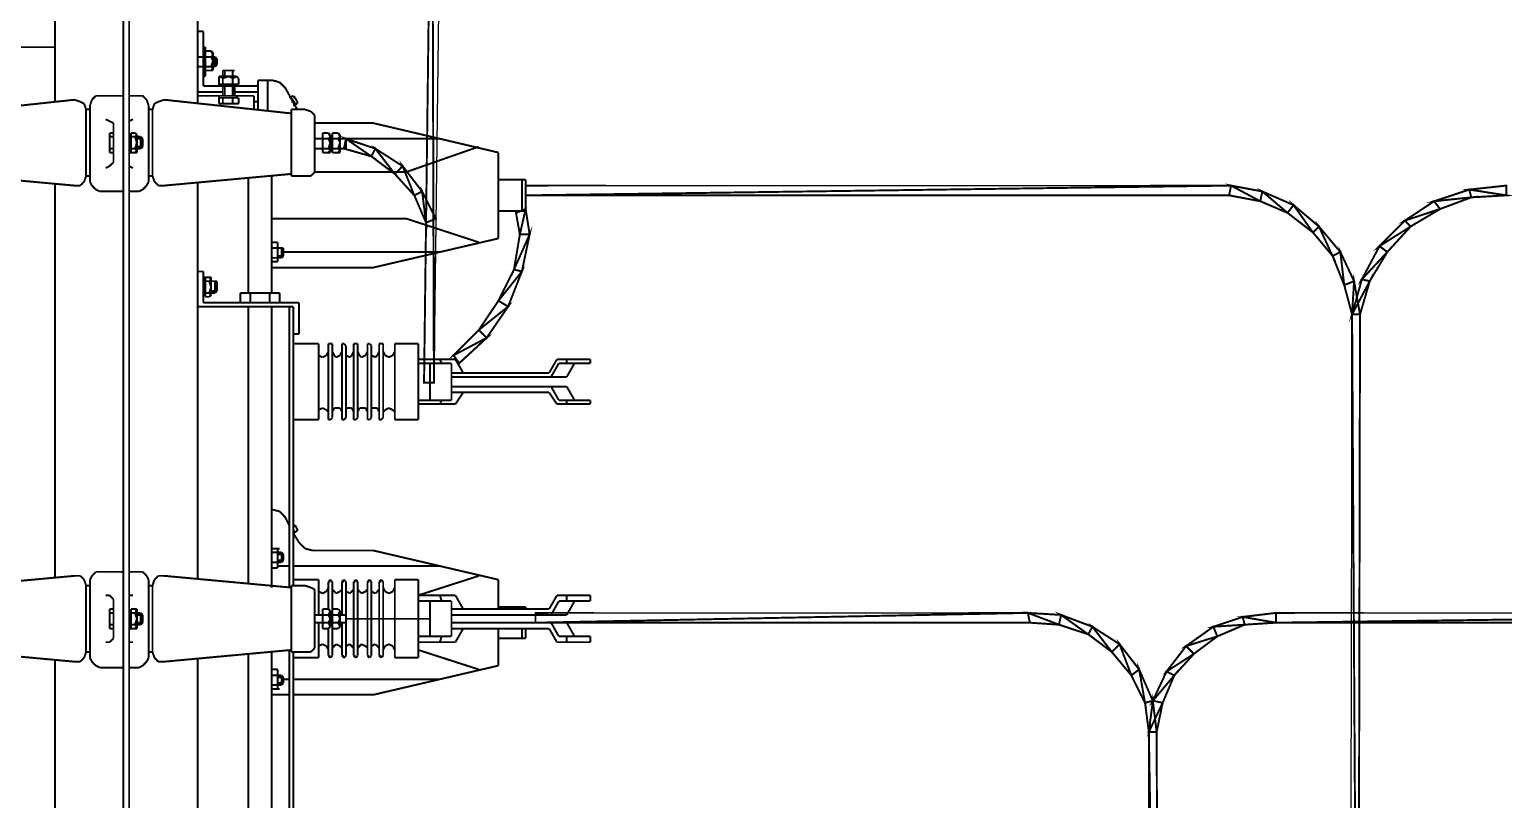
# Model space of a CAD drawing. Header units: metres. Extents: x 3290 to 4536, y 1562 to 1983.
# Drawn here: x 4146.43 to 4166.3, y 1713.4 to 1723.79 of the extents above; entities that cross this region are included whole.
import ezdxf

# ---------------------------------------------------------------- set-up
doc = ezdxf.new("R2010")
doc.units = ezdxf.units.M
doc.layers.add('C00-00-00-BLACK', color=7, linetype='Continuous')
doc.layers.add('CFF-00-00', color=1, linetype='Continuous')

msp = doc.modelspace()

# ---------------------------------------------------------------- linework, layer by layer
at = {"layer": 'C00-00-00-BLACK', "const_width": 0.0263}
for points in [[(4146.772, 1722.813), (4146.772, 1732.554)], [(4148.695, 1722.786), (4148.695, 1732.554)], [(4147.693, 1726.761), (4147.693, 1704.884)], [(4147.773, 1726.761), (4147.773, 1704.884)], [(4148.773, 1723.762), (4148.695, 1723.762)], [(4148.773, 1723.762), (4148.773, 1723.023)], [(4146.218, 1723.549), (4146.772, 1723.549)], [(4148.8, 1723.549), (4148.773, 1723.549)], [(4148.8, 1723.549), (4148.8, 1723.155)], [(4148.773, 1723.417), (4148.695, 1723.417)], [(4148.879, 1723.496), (4148.8, 1723.496)], [(4148.879, 1723.417), (4148.8, 1723.417)], [(4148.904, 1723.444), (4148.879, 1723.496)], [(4148.879, 1723.496), (4148.904, 1723.47)], [(4148.879, 1723.417), (4148.904, 1723.444)], [(4148.904, 1723.365), (4148.879, 1723.417)], [(4148.879, 1723.286), (4148.904, 1723.365)], [(4148.904, 1723.47), (4148.904, 1723.234)], [(4148.931, 1723.417), (4148.904, 1723.417)], [(4148.931, 1723.391), (4148.904, 1723.391)], [(4148.931, 1723.417), (4148.931, 1723.286)], [(4148.931, 1723.417), (4148.957, 1723.391)], [(4148.957, 1723.391), (4148.957, 1723.312)], [(4148.773, 1723.286), (4148.695, 1723.286)], [(4148.8, 1723.155), (4148.773, 1723.155)], [(4148.879, 1723.286), (4148.8, 1723.286)], [(4148.879, 1723.234), (4148.8, 1723.234)], [(4148.904, 1723.26), (4148.879, 1723.286)], [(4148.879, 1723.234), (4148.904, 1723.26)], [(4148.904, 1723.234), (4148.879, 1723.234)], [(4148.931, 1723.312), (4148.904, 1723.312)], [(4148.931, 1723.286), (4148.904, 1723.286)], [(4148.931, 1723.286), (4148.957, 1723.312)], [(4149.01, 1723.155), (4148.984, 1723.128)], [(4148.984, 1723.128), (4148.984, 1723.155)], [(4148.984, 1723.155), (4149.222, 1723.155)], [(4149.036, 1723.128), (4149.01, 1723.155)], [(4149.036, 1723.234), (4149.036, 1723.155)], [(4149.036, 1723.234), (4149.063, 1723.234)], [(4149.036, 1723.234), (4149.17, 1723.234)], [(4149.115, 1723.155), (4149.036, 1723.128)], [(4149.063, 1723.234), (4149.063, 1723.155)], [(4149.063, 1723.234), (4149.17, 1723.234)], [(4149.17, 1723.128), (4149.115, 1723.155)], [(4149.17, 1723.234), (4149.17, 1723.155)], [(4149.17, 1723.234), (4149.17, 1723.155)], [(4149.17, 1723.234), (4149.195, 1723.234)], [(4149.222, 1723.155), (4149.17, 1723.128)], [(4149.248, 1723.128), (4149.222, 1723.155)], [(4149.248, 1723.128), (4149.222, 1723.155)], [(4149.036, 1722.944), (4148.695, 1722.944)], [(4148.773, 1723.023), (4149.511, 1723.023)], [(4148.984, 1723.128), (4148.984, 1723.049)], [(4148.984, 1723.049), (4148.984, 1723.023)], [(4148.984, 1723.049), (4149.248, 1723.049)], [(4149.036, 1723.128), (4149.036, 1723.049)], [(4149.036, 1723.049), (4149.063, 1723.049)], [(4149.036, 1723.023), (4149.036, 1722.892)], [(4149.036, 1723.023), (4149.036, 1722.892)], [(4149.063, 1723.023), (4149.063, 1722.892)], [(4149.17, 1723.128), (4149.17, 1723.049)], [(4149.17, 1723.049), (4149.195, 1723.049)], [(4149.17, 1723.023), (4149.17, 1722.892)], [(4149.17, 1723.023), (4149.17, 1722.892)], [(4149.195, 1723.023), (4149.195, 1722.892)], [(4149.511, 1722.944), (4149.195, 1722.944)], [(4149.222, 1723.049), (4149.222, 1723.023)], [(4149.248, 1723.128), (4149.248, 1723.049)], [(4149.511, 1723.103), (4149.511, 1722.708)], [(4149.695, 1723.103), (4149.511, 1723.103)], [(4149.642, 1723.103), (4149.642, 1722.681)], [(4149.801, 1723.076), (4149.695, 1723.103)], [(4149.879, 1722.997), (4149.801, 1723.076)], [(4150.039, 1722.708), (4149.879, 1722.997)], [(4145.322, 1722.655), (4147.034, 1722.839)], [(4147.114, 1722.813), (4147.034, 1722.839)], [(4147.166, 1722.786), (4147.114, 1722.813)], [(4147.193, 1722.708), (4147.166, 1722.786)], [(4147.271, 1722.839), (4147.245, 1722.76)], [(4147.245, 1721.733), (4147.245, 1722.76)], [(4147.324, 1722.892), (4147.271, 1722.839)], [(4147.378, 1722.892), (4147.324, 1722.892)], [(4147.378, 1722.892), (4147.693, 1722.892)], [(4147.773, 1722.892), (4147.904, 1722.892)], [(4147.957, 1722.892), (4147.904, 1722.892)], [(4148.009, 1722.839), (4147.957, 1722.892)], [(4148.036, 1722.76), (4148.009, 1722.839)], [(4148.036, 1721.733), (4148.036, 1722.76)], [(4148.114, 1722.786), (4148.088, 1722.708)], [(4148.167, 1722.813), (4148.114, 1722.786)], [(4148.247, 1722.839), (4148.167, 1722.813)], [(4149.958, 1722.655), (4148.247, 1722.839)], [(4149.458, 1722.892), (4148.695, 1722.892)], [(4148.984, 1722.865), (4148.984, 1722.892)], [(4148.984, 1722.865), (4149.248, 1722.865)], [(4148.984, 1722.865), (4148.984, 1722.786)], [(4148.984, 1722.786), (4149.01, 1722.786)], [(4148.984, 1722.786), (4149.01, 1722.786)], [(4148.984, 1722.786), (4149.222, 1722.786)], [(4149.01, 1722.786), (4149.036, 1722.786)], [(4149.036, 1722.786), (4149.036, 1722.865)], [(4149.036, 1722.786), (4149.115, 1722.786)], [(4149.115, 1722.786), (4149.17, 1722.786)], [(4149.17, 1722.786), (4149.17, 1722.865)], [(4149.17, 1722.786), (4149.222, 1722.786)], [(4149.222, 1722.865), (4149.222, 1722.892)], [(4149.222, 1722.786), (4149.248, 1722.786)], [(4149.248, 1722.786), (4149.222, 1722.786)], [(4149.248, 1722.865), (4149.248, 1722.786)], [(4149.458, 1722.892), (4149.458, 1722.708)], [(4149.511, 1722.813), (4149.458, 1722.813)], [(4149.931, 1722.865), (4149.985, 1722.892)], [(4149.958, 1722.865), (4150.011, 1722.786)], [(4149.985, 1722.813), (4149.958, 1722.813)], [(4149.958, 1722.813), (4149.985, 1722.813)], [(4150.011, 1722.865), (4149.985, 1722.892)], [(4149.985, 1722.865), (4150.011, 1722.865)], [(4149.985, 1722.865), (4150.011, 1722.865)], [(4149.985, 1722.865), (4150.011, 1722.865)], [(4149.985, 1722.76), (4150.039, 1722.786)], [(4150.011, 1722.865), (4150.039, 1722.813)], [(4150.039, 1722.786), (4150.039, 1722.813)], [(4147.193, 1721.811), (4147.193, 1722.708)], [(4147.245, 1722.708), (4147.193, 1722.708)], [(4147.509, 1722.549), (4147.457, 1722.576)], [(4147.562, 1722.524), (4147.509, 1722.549)], [(4147.825, 1722.576), (4147.773, 1722.549)], [(4148.088, 1722.708), (4148.036, 1722.708)], [(4148.088, 1721.811), (4148.088, 1722.708)], [(4150.144, 1722.708), (4149.958, 1722.708)], [(4149.958, 1721.811), (4149.958, 1722.708)], [(4150.223, 1722.681), (4150.144, 1722.708)], [(4150.276, 1722.629), (4150.223, 1722.681)], [(4150.276, 1722.576), (4150.276, 1722.629)], [(4150.276, 1721.917), (4150.276, 1722.576)], [(4147.562, 1722.392), (4147.509, 1722.392)], [(4147.509, 1722.392), (4147.509, 1722.365)], [(4147.509, 1722.392), (4147.509, 1722.365)], [(4147.509, 1722.365), (4147.509, 1722.34)], [(4147.509, 1722.365), (4147.509, 1722.127)], [(4147.509, 1722.34), (4147.562, 1722.34)], [(4147.509, 1722.34), (4147.509, 1722.259)], [(4147.562, 1722.445), (4147.562, 1722.524)], [(4147.562, 1722.445), (4147.562, 1722.049)], [(4147.799, 1722.365), (4147.773, 1722.365)], [(4147.799, 1722.392), (4147.799, 1722.365)], [(4147.799, 1722.392), (4147.852, 1722.392)], [(4147.799, 1722.392), (4147.799, 1722.365)], [(4147.799, 1722.365), (4147.799, 1722.34)], [(4147.799, 1722.127), (4147.799, 1722.365)], [(4147.799, 1722.34), (4147.852, 1722.34)], [(4147.799, 1722.34), (4147.799, 1722.259)], [(4147.877, 1722.365), (4147.852, 1722.392)], [(4147.852, 1722.392), (4147.877, 1722.365)], [(4147.852, 1722.34), (4147.877, 1722.365)], [(4147.877, 1722.259), (4147.852, 1722.34)], [(4147.877, 1722.127), (4147.877, 1722.365)], [(4147.877, 1722.34), (4147.93, 1722.34)], [(4147.93, 1722.34), (4147.957, 1722.313)], [(4147.93, 1722.18), (4147.93, 1722.34)], [(4150.276, 1722.524), (4151.065, 1722.524)], [(4150.381, 1722.392), (4150.46, 1722.392)], [(4150.381, 1722.392), (4150.381, 1722.34)], [(4150.381, 1722.392), (4150.381, 1722.365)], [(4150.381, 1722.365), (4150.381, 1722.127)], [(4150.381, 1722.34), (4150.381, 1722.313)], [(4150.485, 1722.34), (4150.46, 1722.392)], [(4150.46, 1722.392), (4150.485, 1722.365)], [(4150.46, 1722.313), (4150.485, 1722.34)], [(4150.485, 1722.365), (4150.485, 1722.127)], [(4150.512, 1722.392), (4150.512, 1722.34)], [(4150.512, 1722.392), (4150.512, 1722.365)], [(4150.512, 1722.392), (4150.591, 1722.392)], [(4150.512, 1722.365), (4150.512, 1722.127)], [(4150.512, 1722.34), (4150.512, 1722.313)], [(4150.617, 1722.34), (4150.591, 1722.392)], [(4150.591, 1722.392), (4150.617, 1722.365)], [(4150.591, 1722.313), (4150.617, 1722.34)], [(4150.617, 1722.127), (4150.617, 1722.365)], [(4152.752, 1722.127), (4151.065, 1722.524)], [(4147.509, 1722.259), (4147.509, 1722.18)], [(4147.509, 1722.18), (4147.562, 1722.18)], [(4147.509, 1722.18), (4147.509, 1722.154)], [(4147.509, 1722.154), (4147.509, 1722.127)], [(4147.799, 1722.259), (4147.799, 1722.18)], [(4147.799, 1722.18), (4147.852, 1722.18)], [(4147.799, 1722.18), (4147.799, 1722.154)], [(4147.799, 1722.154), (4147.799, 1722.127)], [(4147.852, 1722.18), (4147.877, 1722.259)], [(4147.877, 1722.154), (4147.852, 1722.18)], [(4147.852, 1722.127), (4147.877, 1722.154)], [(4147.877, 1722.313), (4147.93, 1722.313)], [(4147.877, 1722.206), (4147.93, 1722.206)], [(4147.877, 1722.18), (4147.93, 1722.18)], [(4147.957, 1722.206), (4147.93, 1722.18)], [(4147.957, 1722.313), (4147.957, 1722.206)], [(4150.381, 1722.313), (4150.276, 1722.313)], [(4150.276, 1722.313), (4150.381, 1722.313)], [(4150.381, 1722.18), (4150.276, 1722.18)], [(4150.381, 1722.313), (4150.381, 1722.259)], [(4150.46, 1722.313), (4150.381, 1722.313)], [(4150.46, 1722.313), (4150.381, 1722.313)], [(4150.381, 1722.259), (4150.381, 1722.18)], [(4150.46, 1722.18), (4150.381, 1722.18)], [(4150.381, 1722.18), (4150.46, 1722.18)], [(4150.381, 1722.18), (4150.381, 1722.154)], [(4150.381, 1722.154), (4150.381, 1722.127)], [(4150.485, 1722.259), (4150.46, 1722.313)], [(4150.46, 1722.18), (4150.485, 1722.259)], [(4150.485, 1722.154), (4150.46, 1722.18)], [(4150.46, 1722.127), (4150.485, 1722.154)], [(4150.512, 1722.313), (4150.485, 1722.313)], [(4150.512, 1722.313), (4150.485, 1722.313)], [(4150.485, 1722.313), (4150.512, 1722.313)], [(4150.512, 1722.18), (4150.485, 1722.18)], [(4150.485, 1722.18), (4150.512, 1722.18)], [(4150.512, 1722.313), (4150.512, 1722.259)], [(4150.591, 1722.313), (4150.512, 1722.313)], [(4150.591, 1722.313), (4150.512, 1722.313)], [(4150.512, 1722.259), (4150.512, 1722.18)], [(4150.512, 1722.18), (4150.512, 1722.154)], [(4150.591, 1722.18), (4150.512, 1722.18)], [(4150.512, 1722.18), (4150.591, 1722.18)], [(4150.512, 1722.154), (4150.512, 1722.127)], [(4150.617, 1722.259), (4150.591, 1722.313)], [(4150.591, 1722.18), (4150.617, 1722.259)], [(4150.617, 1722.154), (4150.591, 1722.18)], [(4150.591, 1722.127), (4150.617, 1722.154)], [(4150.696, 1722.313), (4150.617, 1722.313)], [(4150.617, 1722.313), (4151.962, 1722.313)], [(4150.696, 1722.18), (4150.617, 1722.18)], [(4150.696, 1722.313), (4150.696, 1722.18)], [(4150.696, 1722.313), (4150.696, 1722.18)], [(4152.487, 1722.206), (4151.513, 1721.865)], [(4147.457, 1721.917), (4147.509, 1721.944)], [(4147.562, 1722.127), (4147.509, 1722.127)], [(4147.509, 1722.127), (4147.536, 1722.127)], [(4147.509, 1721.944), (4147.562, 1721.996)], [(4147.562, 1721.996), (4147.562, 1722.049)], [(4147.799, 1722.127), (4147.773, 1722.127)], [(4147.773, 1721.944), (4147.825, 1721.917)], [(4147.799, 1722.127), (4147.852, 1722.127)], [(4147.799, 1722.127), (4147.825, 1722.127)], [(4147.852, 1722.127), (4147.877, 1722.127)], [(4150.381, 1722.127), (4150.46, 1722.127)], [(4150.381, 1722.127), (4150.406, 1722.127)], [(4150.485, 1722.127), (4150.46, 1722.127)], [(4150.512, 1722.127), (4150.538, 1722.127)], [(4150.512, 1722.127), (4150.591, 1722.127)], [(4150.591, 1722.127), (4150.617, 1722.127)], [(4152.752, 1720.968), (4152.752, 1722.127)], [(4145.322, 1721.838), (4147.034, 1721.681)], [(4147.166, 1721.733), (4147.193, 1721.811)], [(4147.193, 1721.811), (4147.245, 1721.811)], [(4148.088, 1721.811), (4148.036, 1721.811)], [(4148.088, 1721.811), (4148.114, 1721.733)], [(4149.958, 1721.838), (4148.247, 1721.681)], [(4149.379, 1721.786), (4149.379, 1720.232)], [(4149.695, 1721.811), (4149.695, 1720.232)], [(4150.144, 1721.811), (4149.958, 1721.811)], [(4150.144, 1721.811), (4150.223, 1721.811)], [(4150.223, 1721.811), (4150.276, 1721.865)], [(4150.276, 1721.865), (4150.276, 1721.917)], [(4151.513, 1721.865), (4150.276, 1721.865)], [(4152.752, 1721.759), (4153.119, 1721.759)], [(4153.068, 1721.759), (4153.068, 1721.338)], [(4153.119, 1721.759), (4153.119, 1721.338)], [(4146.772, 1716.388), (4146.772, 1721.707)], [(4147.034, 1721.681), (4147.114, 1721.681)], [(4147.114, 1721.681), (4147.166, 1721.733)], [(4147.245, 1721.733), (4147.271, 1721.681)], [(4147.271, 1721.681), (4147.324, 1721.627)], [(4147.324, 1721.627), (4147.378, 1721.602)], [(4147.378, 1721.602), (4147.693, 1721.602)], [(4147.773, 1721.602), (4147.904, 1721.602)], [(4147.904, 1721.602), (4147.957, 1721.627)], [(4147.957, 1721.627), (4148.009, 1721.681)], [(4148.009, 1721.681), (4148.036, 1721.733)], [(4148.114, 1721.733), (4148.167, 1721.681)], [(4148.167, 1721.681), (4148.247, 1721.681)], [(4148.695, 1716.363), (4148.695, 1721.733)], [(4153.119, 1721.549), (4153.119, 1721.681)], [(4151.513, 1721.234), (4149.695, 1721.234)], [(4152.487, 1720.916), (4151.513, 1721.234)], [(4152.752, 1721.338), (4153.119, 1721.338)], [(4152.752, 1720.968), (4151.065, 1720.575)], [(4149.695, 1720.916), (4149.774, 1720.916)], [(4149.774, 1720.837), (4149.695, 1720.837)], [(4149.774, 1720.916), (4149.774, 1720.89)], [(4149.774, 1720.89), (4149.774, 1720.916)], [(4149.774, 1720.89), (4149.774, 1720.68)], [(4149.774, 1720.837), (4149.774, 1720.89)], [(4149.774, 1720.785), (4149.774, 1720.837)], [(4149.827, 1720.837), (4149.774, 1720.837)], [(4149.827, 1720.837), (4149.774, 1720.837)], [(4149.774, 1720.706), (4149.774, 1720.785)], [(4149.827, 1720.837), (4149.827, 1720.706)], [(4149.827, 1720.837), (4149.853, 1720.837)], [(4149.853, 1720.837), (4149.853, 1720.732)], [(4149.853, 1720.785), (4151.962, 1720.785)], [(4149.774, 1720.706), (4149.695, 1720.706)], [(4149.695, 1720.654), (4149.774, 1720.654)], [(4149.695, 1720.575), (4151.065, 1720.575)], [(4149.827, 1720.732), (4149.774, 1720.732)], [(4149.827, 1720.706), (4149.774, 1720.706)], [(4149.774, 1720.68), (4149.774, 1720.706)], [(4149.774, 1720.654), (4149.774, 1720.68)], [(4149.774, 1720.654), (4149.774, 1720.68)], [(4149.827, 1720.706), (4149.853, 1720.732)], [(4148.695, 1720.522), (4148.773, 1720.522)], [(4148.773, 1720.522), (4148.773, 1720.101)], [(4148.773, 1720.443), (4148.8, 1720.443)], [(4148.8, 1720.207), (4148.8, 1720.443)], [(4148.8, 1720.443), (4148.826, 1720.443)], [(4148.852, 1720.443), (4148.8, 1720.443)], [(4148.8, 1720.443), (4148.8, 1720.416)], [(4148.8, 1720.416), (4148.8, 1720.391)], [(4148.8, 1720.391), (4148.8, 1720.311)], [(4148.8, 1720.391), (4148.852, 1720.391)], [(4148.879, 1720.443), (4148.852, 1720.443)], [(4148.879, 1720.416), (4148.852, 1720.443)], [(4148.852, 1720.391), (4148.879, 1720.416)], [(4148.879, 1720.311), (4148.852, 1720.391)], [(4148.879, 1720.207), (4148.879, 1720.443)], [(4148.931, 1720.391), (4148.879, 1720.391)], [(4148.879, 1720.391), (4148.931, 1720.391)], [(4148.931, 1720.391), (4148.931, 1720.232)], [(4148.957, 1720.391), (4148.931, 1720.391)], [(4148.957, 1720.391), (4148.957, 1720.259)], [(4148.773, 1720.207), (4148.8, 1720.207)], [(4148.8, 1720.311), (4148.8, 1720.232)], [(4148.8, 1720.232), (4148.8, 1720.207)], [(4148.8, 1720.232), (4148.852, 1720.232)], [(4148.8, 1720.207), (4148.8, 1720.18)], [(4148.8, 1720.207), (4148.8, 1720.18)], [(4148.852, 1720.18), (4148.8, 1720.18)], [(4148.852, 1720.232), (4148.879, 1720.311)], [(4148.879, 1720.207), (4148.852, 1720.232)], [(4148.852, 1720.18), (4148.879, 1720.207)], [(4148.879, 1720.207), (4148.852, 1720.18)], [(4148.879, 1720.259), (4148.931, 1720.259)], [(4148.879, 1720.232), (4148.931, 1720.232)], [(4148.931, 1720.232), (4148.957, 1720.259)], [(4149.801, 1720.232), (4149.274, 1720.232)], [(4149.274, 1720.101), (4149.274, 1720.232)], [(4149.406, 1720.101), (4149.406, 1720.232)], [(4149.669, 1720.101), (4149.669, 1720.232)], [(4149.801, 1720.101), (4149.801, 1720.232)], [(4148.695, 1720.049), (4149.985, 1720.049)], [(4148.773, 1720.101), (4150.065, 1720.101)], [(4149.379, 1720.049), (4149.379, 1716.31)], [(4149.695, 1720.049), (4149.695, 1716.257)], [(4149.931, 1716.257), (4149.931, 1720.049)], [(4149.985, 1720.049), (4149.985, 1716.284)], [(4150.065, 1720.101), (4150.065, 1719.678)], [(4150.065, 1719.678), (4149.985, 1719.678)], [(4149.985, 1719.547), (4150.328, 1719.547)], [(4150.328, 1719.547), (4150.328, 1718.521)], [(4150.328, 1719.442), (4150.328, 1719.39)], [(4150.328, 1719.39), (4150.381, 1719.364)], [(4150.381, 1719.364), (4150.433, 1719.39)], [(4150.433, 1719.39), (4150.46, 1719.442)], [(4150.512, 1719.547), (4150.46, 1719.547)], [(4150.46, 1719.547), (4150.46, 1719.521)], [(4150.46, 1719.521), (4150.46, 1718.548)], [(4150.512, 1719.521), (4150.512, 1719.547)], [(4150.512, 1719.521), (4150.512, 1718.548)], [(4150.512, 1719.442), (4150.538, 1719.39)], [(4150.538, 1719.39), (4150.565, 1719.364)], [(4150.565, 1719.364), (4150.617, 1719.39)], [(4150.617, 1719.39), (4150.643, 1719.442)], [(4150.669, 1719.547), (4150.643, 1719.547)], [(4150.643, 1719.547), (4150.643, 1719.521)], [(4150.643, 1719.521), (4150.643, 1718.548)], [(4150.696, 1719.521), (4150.669, 1719.547)], [(4150.696, 1719.521), (4150.696, 1718.548)], [(4150.696, 1719.442), (4150.696, 1719.39)], [(4150.696, 1719.39), (4150.749, 1719.364)], [(4150.749, 1719.364), (4150.775, 1719.39)], [(4150.775, 1719.39), (4150.801, 1719.442)], [(4150.854, 1719.547), (4150.801, 1719.547)], [(4150.801, 1719.547), (4150.801, 1719.521)], [(4150.801, 1719.521), (4150.801, 1718.548)], [(4150.854, 1719.521), (4150.854, 1719.547)], [(4150.854, 1719.521), (4150.854, 1718.548)], [(4150.854, 1719.442), (4150.88, 1719.39)], [(4150.88, 1719.39), (4150.906, 1719.364)], [(4150.906, 1719.364), (4150.96, 1719.39)], [(4150.96, 1719.39), (4150.987, 1719.442)], [(4151.013, 1719.547), (4150.987, 1719.547)], [(4150.987, 1719.547), (4150.987, 1719.521)], [(4150.987, 1719.521), (4150.987, 1718.548)], [(4151.039, 1719.521), (4151.013, 1719.547)], [(4151.039, 1719.521), (4151.039, 1718.548)], [(4151.039, 1719.442), (4151.039, 1719.39)], [(4151.039, 1719.39), (4151.092, 1719.364)], [(4151.092, 1719.364), (4151.119, 1719.39)], [(4151.119, 1719.39), (4151.144, 1719.442)], [(4151.198, 1719.547), (4151.144, 1719.547)], [(4151.144, 1719.547), (4151.144, 1719.521)], [(4151.144, 1719.521), (4151.144, 1718.548)], [(4151.198, 1719.521), (4151.198, 1719.547)], [(4151.198, 1719.521), (4151.198, 1718.548)], [(4151.198, 1719.442), (4151.224, 1719.39)], [(4151.224, 1719.39), (4151.276, 1719.364)], [(4151.276, 1719.364), (4151.328, 1719.39)], [(4151.328, 1719.39), (4151.355, 1719.442)], [(4151.355, 1719.547), (4151.355, 1718.521)], [(4151.355, 1719.547), (4151.671, 1719.547)], [(4151.671, 1719.547), (4151.671, 1718.521)], [(4151.671, 1719.337), (4152.172, 1719.337)], [(4152.119, 1719.284), (4151.671, 1719.284)], [(4151.83, 1719.284), (4151.83, 1718.785)], [(4151.962, 1719.337), (4151.987, 1719.284)], [(4152.119, 1719.284), (4152.119, 1718.785)], [(4152.172, 1719.337), (4152.277, 1719.153)], [(4153.436, 1719.153), (4153.541, 1719.337)], [(4153.462, 1719.1), (4153.567, 1719.284)], [(4153.541, 1719.337), (4153.99, 1719.337)], [(4153.567, 1719.284), (4153.99, 1719.284)], [(4153.673, 1719.337), (4153.673, 1719.284)], [(4153.673, 1719.1), (4153.779, 1719.284)], [(4153.99, 1719.337), (4153.99, 1719.284)], [(4151.882, 1719.021), (4151.749, 1719.021)], [(4152.119, 1719.153), (4153.436, 1719.153)], [(4152.119, 1719.1), (4153.673, 1719.1)], [(4152.119, 1718.969), (4153.673, 1718.969)], [(4153.462, 1718.969), (4153.567, 1718.785)], [(4153.673, 1718.969), (4153.779, 1718.785)], [(4152.119, 1718.785), (4151.671, 1718.785)], [(4151.962, 1718.732), (4151.987, 1718.785)], [(4152.119, 1718.89), (4153.436, 1718.89)], [(4152.172, 1718.732), (4152.277, 1718.89)], [(4153.436, 1718.89), (4153.541, 1718.732)], [(4153.567, 1718.785), (4153.99, 1718.785)], [(4153.673, 1718.785), (4153.673, 1718.732)], [(4153.99, 1718.785), (4153.99, 1718.732)], [(4150.381, 1718.68), (4150.328, 1718.653)], [(4150.328, 1718.653), (4150.328, 1718.627)], [(4150.433, 1718.653), (4150.381, 1718.68)], [(4150.46, 1718.627), (4150.433, 1718.653)], [(4150.538, 1718.68), (4150.512, 1718.627)], [(4150.565, 1718.68), (4150.538, 1718.68)], [(4150.617, 1718.68), (4150.565, 1718.68)], [(4150.643, 1718.627), (4150.617, 1718.68)], [(4150.749, 1718.68), (4150.696, 1718.68)], [(4150.696, 1718.68), (4150.696, 1718.627)], [(4150.775, 1718.68), (4150.749, 1718.68)], [(4150.801, 1718.627), (4150.775, 1718.68)], [(4150.88, 1718.68), (4150.854, 1718.627)], [(4150.906, 1718.68), (4150.88, 1718.68)], [(4150.96, 1718.68), (4150.906, 1718.68)], [(4150.987, 1718.627), (4150.96, 1718.68)], [(4151.092, 1718.68), (4151.039, 1718.68)], [(4151.039, 1718.68), (4151.039, 1718.627)], [(4151.119, 1718.68), (4151.092, 1718.68)], [(4151.144, 1718.627), (4151.119, 1718.68)], [(4151.224, 1718.653), (4151.198, 1718.627)], [(4151.276, 1718.68), (4151.224, 1718.653)], [(4151.328, 1718.653), (4151.276, 1718.68)], [(4151.355, 1718.627), (4151.328, 1718.653)], [(4151.671, 1718.732), (4152.172, 1718.732)], [(4153.541, 1718.732), (4153.99, 1718.732)], [(4149.985, 1718.521), (4150.328, 1718.521)], [(4150.46, 1718.548), (4150.46, 1718.521)], [(4150.46, 1718.521), (4150.485, 1718.521)], [(4150.485, 1718.521), (4150.512, 1718.548)], [(4150.643, 1718.548), (4150.643, 1718.521)], [(4150.643, 1718.521), (4150.669, 1718.521)], [(4150.669, 1718.521), (4150.696, 1718.548)], [(4150.801, 1718.548), (4150.801, 1718.521)], [(4150.801, 1718.521), (4150.828, 1718.521)], [(4150.828, 1718.521), (4150.854, 1718.548)], [(4150.987, 1718.548), (4150.987, 1718.521)], [(4150.987, 1718.521), (4151.013, 1718.521)], [(4151.013, 1718.521), (4151.039, 1718.548)], [(4151.144, 1718.548), (4151.144, 1718.521)], [(4151.144, 1718.521), (4151.171, 1718.521)], [(4151.171, 1718.521), (4151.198, 1718.548)], [(4151.671, 1718.521), (4151.355, 1718.521)], [(4149.801, 1717.285), (4149.695, 1717.311)], [(4149.879, 1717.204), (4149.801, 1717.285)], [(4149.931, 1717.099), (4149.879, 1717.204)], [(4150.011, 1717.099), (4149.985, 1717.099)], [(4149.985, 1717.072), (4150.011, 1717.099)], [(4150.011, 1717.099), (4149.985, 1717.099)], [(4149.985, 1717.046), (4150.011, 1716.993)], [(4149.985, 1716.993), (4150.039, 1717.02)], [(4150.065, 1716.862), (4149.985, 1716.993)], [(4149.985, 1716.993), (4150.011, 1716.993)], [(4150.039, 1717.046), (4150.011, 1717.099)], [(4150.039, 1717.02), (4150.039, 1717.046)], [(4149.774, 1716.783), (4149.695, 1716.783)], [(4149.774, 1716.783), (4149.774, 1716.547)], [(4149.774, 1716.757), (4149.774, 1716.783)], [(4149.774, 1716.783), (4149.801, 1716.783)], [(4150.065, 1716.862), (4150.144, 1716.783)], [(4150.144, 1716.783), (4150.249, 1716.757)], [(4149.774, 1716.731), (4149.695, 1716.731)], [(4149.774, 1716.599), (4149.695, 1716.599)], [(4149.774, 1716.731), (4149.774, 1716.757)], [(4149.774, 1716.652), (4149.774, 1716.731)], [(4149.827, 1716.731), (4149.774, 1716.731)], [(4149.827, 1716.705), (4149.774, 1716.705)], [(4149.774, 1716.599), (4149.774, 1716.652)], [(4149.827, 1716.626), (4149.774, 1716.626)], [(4149.774, 1716.572), (4149.774, 1716.599)], [(4149.827, 1716.599), (4149.774, 1716.599)], [(4149.827, 1716.731), (4149.827, 1716.599)], [(4149.827, 1716.731), (4149.853, 1716.705)], [(4149.827, 1716.599), (4149.853, 1716.626)], [(4149.853, 1716.705), (4149.853, 1716.626)], [(4150.249, 1716.757), (4151.065, 1716.757)], [(4152.752, 1716.363), (4151.065, 1716.757)], [(4145.322, 1716.257), (4147.034, 1716.415)], [(4147.114, 1716.415), (4147.034, 1716.415)], [(4147.166, 1716.363), (4147.114, 1716.415)], [(4147.271, 1716.415), (4147.245, 1716.363)], [(4147.324, 1716.469), (4147.271, 1716.415)], [(4147.378, 1716.469), (4147.324, 1716.469)], [(4147.378, 1716.469), (4147.693, 1716.469)], [(4147.773, 1716.469), (4147.904, 1716.469)], [(4147.957, 1716.469), (4147.904, 1716.469)], [(4148.009, 1716.415), (4147.957, 1716.469)], [(4148.036, 1716.363), (4148.009, 1716.415)], [(4148.167, 1716.415), (4148.114, 1716.363)], [(4148.247, 1716.415), (4148.167, 1716.415)], [(4149.958, 1716.257), (4148.247, 1716.415)], [(4149.774, 1716.52), (4149.695, 1716.52)], [(4149.774, 1716.52), (4149.774, 1716.572)], [(4149.774, 1716.547), (4149.774, 1716.52)], [(4149.774, 1716.547), (4149.931, 1716.547)], [(4149.985, 1716.547), (4151.962, 1716.547)], [(4152.487, 1716.415), (4151.671, 1716.152)], [(4147.193, 1716.284), (4147.166, 1716.363)], [(4147.193, 1716.284), (4147.245, 1716.284)], [(4147.193, 1715.388), (4147.193, 1716.284)], [(4147.245, 1715.31), (4147.245, 1716.363)], [(4148.036, 1715.31), (4148.036, 1716.363)], [(4148.088, 1716.284), (4148.036, 1716.284)], [(4148.114, 1716.363), (4148.088, 1716.284)], [(4148.088, 1715.388), (4148.088, 1716.284)], [(4149.958, 1716.284), (4149.958, 1715.388)], [(4149.958, 1716.284), (4150.144, 1716.284)], [(4149.985, 1716.363), (4150.328, 1716.363)], [(4150.223, 1716.257), (4150.144, 1716.284)], [(4150.276, 1716.231), (4150.223, 1716.257)], [(4150.276, 1716.152), (4150.276, 1716.231)], [(4150.328, 1716.363), (4150.328, 1715.888)], [(4150.328, 1716.257), (4150.328, 1716.205)], [(4150.328, 1716.205), (4150.381, 1716.178)], [(4150.381, 1716.178), (4150.433, 1716.205)], [(4150.433, 1716.205), (4150.46, 1716.257)], [(4150.485, 1716.363), (4150.46, 1716.336)], [(4150.46, 1716.336), (4150.46, 1715.967)], [(4150.46, 1716.336), (4150.485, 1716.336)], [(4150.512, 1716.336), (4150.485, 1716.363)], [(4150.512, 1716.336), (4150.512, 1715.967)], [(4150.512, 1716.231), (4150.538, 1716.205)], [(4150.538, 1716.205), (4150.565, 1716.178)], [(4150.565, 1716.178), (4150.617, 1716.205)], [(4150.617, 1716.205), (4150.643, 1716.231)], [(4150.669, 1716.363), (4150.643, 1716.336)], [(4150.643, 1716.336), (4150.643, 1715.888)], [(4150.643, 1716.336), (4150.669, 1716.336)], [(4150.696, 1716.336), (4150.669, 1716.363)], [(4150.696, 1716.336), (4150.696, 1715.888)], [(4150.696, 1716.231), (4150.696, 1716.205)], [(4150.696, 1716.205), (4150.749, 1716.178)], [(4150.749, 1716.178), (4150.775, 1716.205)], [(4150.775, 1716.205), (4150.801, 1716.231)], [(4150.828, 1716.363), (4150.801, 1716.336)], [(4150.801, 1716.336), (4150.801, 1715.336)], [(4150.801, 1716.336), (4150.828, 1716.336)], [(4150.854, 1716.336), (4150.828, 1716.363)], [(4150.854, 1716.336), (4150.854, 1715.336)], [(4150.854, 1716.231), (4150.88, 1716.205)], [(4150.88, 1716.205), (4150.906, 1716.178)], [(4150.906, 1716.178), (4150.96, 1716.205)], [(4150.96, 1716.205), (4150.987, 1716.231)], [(4151.013, 1716.363), (4150.987, 1716.336)], [(4150.987, 1716.336), (4150.987, 1715.336)], [(4150.987, 1716.336), (4151.013, 1716.336)], [(4151.039, 1716.336), (4151.013, 1716.363)], [(4151.039, 1716.336), (4151.039, 1715.336)], [(4151.039, 1716.231), (4151.039, 1716.205)], [(4151.039, 1716.205), (4151.092, 1716.178)], [(4151.092, 1716.178), (4151.119, 1716.205)], [(4151.119, 1716.205), (4151.144, 1716.231)], [(4151.171, 1716.363), (4151.144, 1716.336)], [(4151.144, 1716.336), (4151.144, 1715.336)], [(4151.144, 1716.336), (4151.171, 1716.336)], [(4151.198, 1716.336), (4151.171, 1716.363)], [(4151.198, 1716.336), (4151.198, 1715.336)], [(4151.198, 1716.257), (4151.224, 1716.205)], [(4151.224, 1716.205), (4151.276, 1716.178)], [(4151.276, 1716.178), (4151.328, 1716.205)], [(4151.328, 1716.205), (4151.355, 1716.257)], [(4151.355, 1716.363), (4151.355, 1715.31)], [(4151.355, 1716.363), (4151.671, 1716.363)], [(4151.671, 1716.363), (4151.671, 1715.31)], [(4152.752, 1715.967), (4152.752, 1716.363)], [(4147.509, 1716.152), (4147.457, 1716.152)], [(4147.562, 1716.099), (4147.509, 1716.152)], [(4147.562, 1716.021), (4147.562, 1716.099)], [(4147.562, 1716.021), (4147.562, 1715.651)], [(4147.825, 1716.152), (4147.773, 1716.152)], [(4150.276, 1715.52), (4150.276, 1716.152)], [(4151.671, 1716.152), (4152.172, 1716.152)], [(4151.671, 1716.074), (4152.119, 1716.074)], [(4151.83, 1716.074), (4151.83, 1715.598)], [(4151.962, 1716.152), (4151.987, 1716.074)], [(4152.119, 1715.598), (4152.119, 1716.074)], [(4152.172, 1716.152), (4152.277, 1715.967)], [(4152.752, 1715.993), (4153.119, 1715.993)], [(4153.068, 1715.993), (4153.068, 1715.967)], [(4153.119, 1715.993), (4153.119, 1715.967)], [(4153.436, 1715.967), (4153.541, 1716.152)], [(4153.462, 1715.888), (4153.567, 1716.074)], [(4153.541, 1716.152), (4153.99, 1716.152)], [(4153.567, 1716.074), (4153.99, 1716.074)], [(4153.673, 1716.152), (4153.673, 1716.074)], [(4153.673, 1715.888), (4153.779, 1716.074)], [(4153.99, 1716.152), (4153.99, 1716.074)], [(4147.509, 1715.967), (4147.509, 1715.704)], [(4147.509, 1715.967), (4147.536, 1715.967)], [(4147.509, 1715.967), (4147.509, 1715.94)], [(4147.509, 1715.967), (4147.562, 1715.967)], [(4147.509, 1715.94), (4147.509, 1715.915)], [(4147.509, 1715.915), (4147.509, 1715.835)], [(4147.509, 1715.915), (4147.562, 1715.915)], [(4147.509, 1715.835), (4147.509, 1715.756)], [(4147.773, 1715.94), (4147.799, 1715.94)], [(4147.799, 1715.704), (4147.799, 1715.967)], [(4147.799, 1715.967), (4147.825, 1715.967)], [(4147.852, 1715.967), (4147.799, 1715.967)], [(4147.799, 1715.967), (4147.799, 1715.94)], [(4147.799, 1715.94), (4147.799, 1715.915)], [(4147.799, 1715.915), (4147.799, 1715.835)], [(4147.799, 1715.915), (4147.852, 1715.915)], [(4147.799, 1715.835), (4147.799, 1715.756)], [(4147.877, 1715.967), (4147.852, 1715.967)], [(4147.877, 1715.94), (4147.852, 1715.967)], [(4147.852, 1715.915), (4147.877, 1715.94)], [(4147.877, 1715.835), (4147.852, 1715.915)], [(4147.852, 1715.756), (4147.877, 1715.835)], [(4147.877, 1715.704), (4147.877, 1715.967)], [(4147.93, 1715.915), (4147.877, 1715.915)], [(4147.877, 1715.888), (4147.93, 1715.888)], [(4147.877, 1715.783), (4147.93, 1715.783)], [(4147.93, 1715.915), (4147.93, 1715.756)], [(4147.957, 1715.888), (4147.93, 1715.915)], [(4147.93, 1715.756), (4147.957, 1715.783)], [(4147.957, 1715.888), (4147.957, 1715.783)], [(4150.381, 1715.888), (4150.276, 1715.888)], [(4150.381, 1715.783), (4150.276, 1715.783)], [(4150.328, 1715.783), (4150.328, 1715.31)], [(4150.381, 1715.967), (4150.46, 1715.967)], [(4150.381, 1715.967), (4150.381, 1715.94)], [(4150.381, 1715.967), (4150.381, 1715.94)], [(4150.381, 1715.94), (4150.381, 1715.729)], [(4150.381, 1715.94), (4150.381, 1715.888)], [(4150.381, 1715.888), (4150.381, 1715.835)], [(4150.46, 1715.888), (4150.381, 1715.888)], [(4150.46, 1715.888), (4150.381, 1715.888)], [(4150.381, 1715.835), (4150.381, 1715.783)], [(4150.46, 1715.783), (4150.381, 1715.783)], [(4150.46, 1715.783), (4150.381, 1715.783)], [(4150.381, 1715.783), (4150.381, 1715.729)], [(4150.485, 1715.94), (4150.46, 1715.967)], [(4150.46, 1715.967), (4150.485, 1715.94)], [(4150.46, 1715.888), (4150.485, 1715.94)], [(4150.485, 1715.835), (4150.46, 1715.888)], [(4150.46, 1715.783), (4150.485, 1715.835)], [(4150.485, 1715.729), (4150.46, 1715.783)], [(4150.485, 1715.94), (4150.485, 1715.729)], [(4150.512, 1715.888), (4150.485, 1715.888)], [(4150.512, 1715.888), (4150.485, 1715.888)], [(4150.512, 1715.783), (4150.485, 1715.783)], [(4150.512, 1715.783), (4150.485, 1715.783)], [(4150.512, 1715.967), (4150.512, 1715.94)], [(4150.512, 1715.967), (4150.512, 1715.94)], [(4150.512, 1715.967), (4150.591, 1715.967)], [(4150.512, 1715.94), (4150.512, 1715.729)], [(4150.512, 1715.94), (4150.512, 1715.888)], [(4150.512, 1715.888), (4150.512, 1715.835)], [(4150.591, 1715.888), (4150.512, 1715.888)], [(4150.591, 1715.888), (4150.512, 1715.888)], [(4150.512, 1715.835), (4150.512, 1715.783)], [(4150.512, 1715.783), (4150.512, 1715.729)], [(4150.591, 1715.783), (4150.512, 1715.783)], [(4150.591, 1715.783), (4150.512, 1715.783)], [(4150.617, 1715.94), (4150.591, 1715.967)], [(4150.591, 1715.967), (4150.617, 1715.94)], [(4150.591, 1715.888), (4150.617, 1715.94)], [(4150.617, 1715.835), (4150.591, 1715.888)], [(4150.591, 1715.783), (4150.617, 1715.835)], [(4150.617, 1715.729), (4150.591, 1715.783)], [(4150.617, 1715.94), (4150.617, 1715.729)], [(4150.696, 1715.888), (4150.617, 1715.888)], [(4150.696, 1715.783), (4150.617, 1715.783)], [(4150.643, 1715.783), (4150.643, 1715.336)], [(4150.696, 1715.888), (4150.696, 1715.783)], [(4150.696, 1715.888), (4150.696, 1715.783)], [(4150.696, 1715.783), (4150.696, 1715.336)], [(4151.83, 1715.888), (4151.83, 1715.783)], [(4152.119, 1715.967), (4153.436, 1715.967)], [(4152.119, 1715.888), (4153.673, 1715.888)], [(4152.119, 1715.783), (4153.673, 1715.783)], [(4153.252, 1715.783), (4153.252, 1715.888)], [(4153.462, 1715.783), (4153.567, 1715.598)], [(4153.673, 1715.783), (4153.779, 1715.598)], [(4147.509, 1715.756), (4147.509, 1715.729)], [(4147.509, 1715.756), (4147.562, 1715.756)], [(4147.509, 1715.729), (4147.509, 1715.704)], [(4147.509, 1715.704), (4147.536, 1715.704)], [(4147.562, 1715.704), (4147.509, 1715.704)], [(4147.562, 1715.572), (4147.562, 1715.651)], [(4147.773, 1715.704), (4147.799, 1715.704)], [(4147.799, 1715.756), (4147.799, 1715.729)], [(4147.799, 1715.756), (4147.852, 1715.756)], [(4147.799, 1715.729), (4147.799, 1715.704)], [(4147.799, 1715.704), (4147.825, 1715.704)], [(4147.852, 1715.704), (4147.799, 1715.704)], [(4147.877, 1715.729), (4147.852, 1715.756)], [(4147.852, 1715.704), (4147.877, 1715.729)], [(4147.877, 1715.704), (4147.852, 1715.704)], [(4147.877, 1715.756), (4147.93, 1715.756)], [(4150.381, 1715.729), (4150.381, 1715.704)], [(4150.381, 1715.704), (4150.381, 1715.729)], [(4150.381, 1715.704), (4150.46, 1715.704)], [(4150.46, 1715.704), (4150.485, 1715.729)], [(4150.485, 1715.729), (4150.46, 1715.704)], [(4150.46, 1715.704), (4150.46, 1715.336)], [(4150.512, 1715.729), (4150.512, 1715.704)], [(4150.512, 1715.704), (4150.512, 1715.729)], [(4150.512, 1715.704), (4150.591, 1715.704)], [(4150.512, 1715.704), (4150.512, 1715.336)], [(4150.591, 1715.704), (4150.617, 1715.729)], [(4150.617, 1715.729), (4150.591, 1715.704)], [(4151.671, 1715.598), (4152.119, 1715.598)], [(4151.962, 1715.52), (4151.987, 1715.598)], [(4152.119, 1715.704), (4153.436, 1715.704)], [(4152.172, 1715.52), (4152.277, 1715.704)], [(4152.752, 1715.704), (4152.752, 1715.204)], [(4153.068, 1715.704), (4153.068, 1715.572)], [(4153.119, 1715.704), (4153.119, 1715.572)], [(4153.436, 1715.704), (4153.541, 1715.52)], [(4153.567, 1715.598), (4153.99, 1715.598)], [(4153.673, 1715.598), (4153.673, 1715.52)], [(4153.99, 1715.598), (4153.99, 1715.52)], [(4145.322, 1715.415), (4147.034, 1715.257)], [(4147.166, 1715.31), (4147.193, 1715.388)], [(4147.193, 1715.388), (4147.245, 1715.388)], [(4147.457, 1715.52), (4147.509, 1715.52)], [(4147.509, 1715.52), (4147.562, 1715.572)], [(4147.773, 1715.52), (4147.825, 1715.52)], [(4148.088, 1715.388), (4148.036, 1715.388)], [(4148.088, 1715.388), (4148.114, 1715.31)], [(4149.958, 1715.415), (4148.247, 1715.257)], [(4149.695, 1715.388), (4149.695, 1711.597)], [(4149.931, 1711.597), (4149.931, 1715.415)], [(4149.958, 1715.388), (4150.144, 1715.388)], [(4149.985, 1711.597), (4149.985, 1715.388)], [(4149.985, 1715.388), (4149.985, 1715.31)], [(4150.144, 1715.388), (4150.223, 1715.388)], [(4150.223, 1715.388), (4150.276, 1715.441)], [(4150.276, 1715.441), (4150.276, 1715.52)], [(4150.381, 1715.493), (4150.328, 1715.467)], [(4150.328, 1715.467), (4150.328, 1715.415)], [(4150.433, 1715.467), (4150.381, 1715.493)], [(4150.46, 1715.415), (4150.433, 1715.467)], [(4150.538, 1715.467), (4150.512, 1715.441)], [(4150.565, 1715.493), (4150.538, 1715.467)], [(4150.617, 1715.467), (4150.565, 1715.493)], [(4150.643, 1715.441), (4150.617, 1715.467)], [(4150.749, 1715.493), (4150.696, 1715.467)], [(4150.696, 1715.467), (4150.696, 1715.441)], [(4150.775, 1715.467), (4150.749, 1715.493)], [(4150.801, 1715.441), (4150.775, 1715.467)], [(4150.88, 1715.467), (4150.854, 1715.441)], [(4150.906, 1715.493), (4150.88, 1715.467)], [(4150.96, 1715.467), (4150.906, 1715.493)], [(4150.987, 1715.441), (4150.96, 1715.467)], [(4151.092, 1715.493), (4151.039, 1715.467)], [(4151.039, 1715.467), (4151.039, 1715.441)], [(4151.119, 1715.467), (4151.092, 1715.493)], [(4151.144, 1715.441), (4151.119, 1715.467)], [(4151.224, 1715.467), (4151.198, 1715.415)], [(4151.276, 1715.493), (4151.224, 1715.467)], [(4151.328, 1715.467), (4151.276, 1715.493)], [(4151.355, 1715.415), (4151.328, 1715.467)], [(4151.671, 1715.52), (4152.172, 1715.52)], [(4152.487, 1715.152), (4151.671, 1715.415)], [(4152.752, 1715.572), (4153.119, 1715.572)], [(4152.752, 1715.257), (4152.752, 1715.415)], [(4153.541, 1715.52), (4153.99, 1715.52)], [(4146.772, 1709.938), (4146.772, 1715.283)], [(4147.034, 1715.257), (4147.114, 1715.257)], [(4147.114, 1715.257), (4147.166, 1715.31)], [(4147.245, 1715.31), (4147.271, 1715.257)], [(4147.271, 1715.257), (4147.324, 1715.204)], [(4147.324, 1715.204), (4147.378, 1715.177)], [(4147.904, 1715.177), (4147.957, 1715.204)], [(4147.957, 1715.204), (4148.009, 1715.257)], [(4148.009, 1715.257), (4148.036, 1715.31)], [(4148.114, 1715.31), (4148.167, 1715.257)], [(4148.167, 1715.257), (4148.247, 1715.257)], [(4148.695, 1709.913), (4148.695, 1715.31)], [(4149.379, 1715.362), (4149.379, 1711.597)], [(4149.985, 1715.31), (4150.328, 1715.31)], [(4150.46, 1715.336), (4150.485, 1715.336)], [(4150.46, 1715.336), (4150.485, 1715.31)], [(4150.485, 1715.31), (4150.512, 1715.336)], [(4150.643, 1715.336), (4150.669, 1715.336)], [(4150.643, 1715.336), (4150.669, 1715.31)], [(4150.669, 1715.31), (4150.696, 1715.336)], [(4150.801, 1715.336), (4150.828, 1715.336)], [(4150.801, 1715.336), (4150.828, 1715.31)], [(4150.828, 1715.31), (4150.854, 1715.336)], [(4150.987, 1715.336), (4151.013, 1715.336)], [(4150.987, 1715.336), (4151.013, 1715.31)], [(4151.013, 1715.31), (4151.039, 1715.336)], [(4152.752, 1715.204), (4151.065, 1714.81)], [(4151.144, 1715.336), (4151.171, 1715.336)], [(4151.144, 1715.336), (4151.171, 1715.31)], [(4151.171, 1715.31), (4151.198, 1715.336)], [(4151.671, 1715.31), (4151.355, 1715.31)], [(4147.378, 1715.177), (4147.693, 1715.177)], [(4147.773, 1715.177), (4147.904, 1715.177)], [(4149.774, 1715.152), (4149.695, 1715.152)], [(4149.774, 1715.072), (4149.695, 1715.072)], [(4149.774, 1715.099), (4149.774, 1715.152)], [(4149.774, 1715.152), (4149.774, 1715.125)], [(4149.774, 1715.125), (4149.774, 1714.888)], [(4149.774, 1715.072), (4149.774, 1715.099)], [(4149.827, 1715.072), (4149.774, 1715.072)], [(4149.774, 1715.02), (4149.774, 1715.072)], [(4149.827, 1715.046), (4149.774, 1715.046)], [(4149.774, 1714.941), (4149.774, 1715.02)], [(4149.827, 1715.072), (4149.853, 1715.046)], [(4149.827, 1714.941), (4149.827, 1715.072)], [(4149.853, 1715.046), (4149.853, 1714.968)], [(4149.853, 1715.02), (4149.931, 1715.02)], [(4149.985, 1715.02), (4151.962, 1715.02)], [(4149.774, 1714.941), (4149.695, 1714.941)], [(4149.774, 1714.888), (4149.695, 1714.888)], [(4149.695, 1714.81), (4149.931, 1714.81)], [(4149.827, 1714.968), (4149.774, 1714.968)], [(4149.774, 1714.915), (4149.774, 1714.941)], [(4149.827, 1714.941), (4149.774, 1714.941)], [(4149.774, 1714.888), (4149.774, 1714.915)], [(4149.774, 1714.888), (4149.801, 1714.888)], [(4149.853, 1714.968), (4149.827, 1714.941)], [(4149.985, 1714.81), (4151.065, 1714.81)]]:
    msp.add_lwpolyline(points, dxfattribs=at)
at = {"layer": 'CFF-00-00', "const_width": 0.0263}
for points in [[(4151.749, 1719.021), (4151.882, 1719.021), (4151.857, 1727.631), (4151.749, 1719.021)], [(4151.882, 1719.021), (4151.857, 1727.631), (4151.987, 1727.631), (4151.882, 1719.021)], [(4151.092, 1722.18), (4151.039, 1722.075), (4150.696, 1722.313), (4151.092, 1722.18)], [(4151.039, 1722.075), (4150.696, 1722.313), (4150.669, 1722.18), (4151.039, 1722.075)], [(4151.355, 1721.838), (4151.092, 1722.18), (4151.039, 1722.075), (4151.355, 1721.838)], [(4151.46, 1721.944), (4151.355, 1721.838), (4151.092, 1722.18), (4151.46, 1721.944)], [(4151.618, 1721.549), (4151.46, 1721.944), (4151.355, 1721.838), (4151.618, 1721.549)], [(4151.723, 1721.602), (4151.618, 1721.549), (4151.46, 1721.944), (4151.723, 1721.602)], [(4151.776, 1721.181), (4151.723, 1721.602), (4151.618, 1721.549), (4151.776, 1721.181)], [(4151.909, 1721.234), (4151.776, 1721.181), (4151.723, 1721.602), (4151.909, 1721.234)], [(4162.604, 1721.549), (4162.63, 1721.681), (4153.119, 1721.549), (4162.604, 1721.549)], [(4162.63, 1721.681), (4153.119, 1721.549), (4153.119, 1721.681), (4162.63, 1721.681)], [(4163.051, 1721.602), (4163.024, 1721.47), (4162.63, 1721.681), (4163.051, 1721.602)], [(4163.024, 1721.47), (4162.63, 1721.681), (4162.604, 1721.549), (4163.024, 1721.47)], [(4163.473, 1721.418), (4163.392, 1721.313), (4163.051, 1721.602), (4163.473, 1721.418)], [(4163.392, 1721.313), (4163.051, 1721.602), (4163.024, 1721.47), (4163.392, 1721.313)], [(4165.843, 1721.627), (4165.869, 1721.522), (4165.369, 1721.47), (4165.843, 1721.627)], [(4166.343, 1721.681), (4166.343, 1721.549), (4165.843, 1721.627), (4166.343, 1721.681)], [(4166.343, 1721.549), (4165.843, 1721.627), (4165.869, 1721.522), (4166.343, 1721.549)], [(4153.041, 1721.022), (4153.119, 1721.365), (4152.989, 1721.313), (4153.041, 1721.022)], [(4153.173, 1721.022), (4153.041, 1721.022), (4153.119, 1721.365), (4153.173, 1721.022)], [(4163.735, 1721.048), (4163.473, 1721.418), (4163.392, 1721.313), (4163.735, 1721.048)], [(4163.815, 1721.129), (4163.735, 1721.048), (4163.473, 1721.418), (4163.815, 1721.129)], [(4165.369, 1721.47), (4165.448, 1721.365), (4164.973, 1721.208), (4165.369, 1721.47)], [(4165.448, 1721.365), (4164.973, 1721.208), (4165.052, 1721.129), (4165.448, 1721.365)], [(4165.869, 1721.522), (4165.369, 1721.47), (4165.448, 1721.365), (4165.869, 1721.522)], [(4164.104, 1720.785), (4163.999, 1720.732), (4163.815, 1721.129), (4164.104, 1720.785)], [(4164.973, 1721.208), (4165.052, 1721.129), (4164.632, 1720.864), (4164.973, 1721.208)], [(4165.052, 1721.129), (4164.632, 1720.864), (4164.737, 1720.785), (4165.052, 1721.129)], [(4152.962, 1720.549), (4153.173, 1721.022), (4153.041, 1721.022), (4152.962, 1720.549)], [(4153.068, 1720.522), (4152.962, 1720.549), (4153.173, 1721.022), (4153.068, 1720.522)], [(4163.999, 1720.732), (4163.815, 1721.129), (4163.735, 1721.048), (4163.999, 1720.732)], [(4164.156, 1720.338), (4164.104, 1720.785), (4163.999, 1720.732), (4164.156, 1720.338)], [(4164.289, 1720.391), (4164.156, 1720.338), (4164.104, 1720.785), (4164.289, 1720.391)], [(4164.632, 1720.864), (4164.737, 1720.785), (4164.394, 1720.416), (4164.632, 1720.864)], [(4164.737, 1720.785), (4164.394, 1720.416), (4164.5, 1720.391), (4164.737, 1720.785)], [(4152.752, 1720.127), (4153.068, 1720.522), (4152.962, 1720.549), (4152.752, 1720.127)], [(4152.883, 1720.049), (4152.752, 1720.127), (4153.068, 1720.522), (4152.883, 1720.049)], [(4164.262, 1719.943), (4164.289, 1720.391), (4164.156, 1720.338), (4164.262, 1719.943)], [(4164.394, 1720.416), (4164.5, 1720.391), (4164.262, 1719.943), (4164.394, 1720.416)], [(4164.5, 1720.391), (4164.262, 1719.943), (4164.369, 1719.943), (4164.5, 1720.391)], [(4164.369, 1719.943), (4164.262, 1719.943), (4164.289, 1720.391), (4164.369, 1719.943)], [(4152.487, 1719.732), (4152.883, 1720.049), (4152.752, 1720.127), (4152.487, 1719.732)], [(4152.593, 1719.626), (4152.487, 1719.732), (4152.883, 1720.049), (4152.593, 1719.626)], [(4164.262, 1719.943), (4164.342, 1706.227), (4164.235, 1706.227), (4164.262, 1719.943)], [(4164.369, 1719.943), (4164.262, 1719.943), (4164.342, 1706.227), (4164.369, 1719.943)], [(4152.146, 1719.39), (4152.593, 1719.626), (4152.487, 1719.732), (4152.146, 1719.39)], [(4152.224, 1719.284), (4152.146, 1719.39), (4152.593, 1719.626), (4152.224, 1719.284)], [(4159.917, 1715.783), (4159.891, 1715.915), (4153.252, 1715.783), (4159.917, 1715.783)], [(4159.891, 1715.915), (4153.252, 1715.783), (4153.252, 1715.915), (4159.891, 1715.915)], [(4160.338, 1715.888), (4160.311, 1715.756), (4159.891, 1715.915), (4160.338, 1715.888)], [(4160.311, 1715.756), (4159.891, 1715.915), (4159.917, 1715.783), (4160.311, 1715.756)], [(4160.76, 1715.729), (4160.706, 1715.625), (4160.338, 1715.888), (4160.76, 1715.729)], [(4160.706, 1715.625), (4160.338, 1715.888), (4160.311, 1715.756), (4160.706, 1715.625)], [(4162.788, 1715.861), (4162.814, 1715.756), (4162.392, 1715.729), (4162.788, 1715.861)], [(4163.235, 1715.915), (4163.235, 1715.783), (4162.788, 1715.861), (4163.235, 1715.915)], [(4163.235, 1715.783), (4162.788, 1715.861), (4162.814, 1715.756), (4163.235, 1715.783)], [(4173.14, 1715.783), (4173.14, 1715.915), (4163.235, 1715.783), (4173.14, 1715.783)], [(4173.14, 1715.915), (4163.235, 1715.783), (4163.235, 1715.915), (4173.14, 1715.915)], [(4161.022, 1715.388), (4160.76, 1715.729), (4160.706, 1715.625), (4161.022, 1715.388)], [(4161.127, 1715.493), (4161.022, 1715.388), (4160.76, 1715.729), (4161.127, 1715.493)], [(4162.392, 1715.729), (4162.444, 1715.598), (4162.024, 1715.467), (4162.392, 1715.729)], [(4162.444, 1715.598), (4162.024, 1715.467), (4162.129, 1715.362), (4162.444, 1715.598)], [(4162.814, 1715.756), (4162.392, 1715.729), (4162.444, 1715.598), (4162.814, 1715.756)], [(4161.286, 1715.072), (4161.127, 1715.493), (4161.022, 1715.388), (4161.286, 1715.072)], [(4161.391, 1715.152), (4161.286, 1715.072), (4161.127, 1715.493), (4161.391, 1715.152)], [(4162.024, 1715.467), (4162.129, 1715.362), (4161.761, 1715.125), (4162.024, 1715.467)], [(4162.129, 1715.362), (4161.761, 1715.125), (4161.865, 1715.072), (4162.129, 1715.362)], [(4161.575, 1714.729), (4161.47, 1714.702), (4161.391, 1715.152), (4161.575, 1714.729)], [(4161.47, 1714.702), (4161.391, 1715.152), (4161.286, 1715.072), (4161.47, 1714.702)], [(4161.761, 1715.125), (4161.865, 1715.072), (4161.575, 1714.729), (4161.761, 1715.125)], [(4161.865, 1715.072), (4161.575, 1714.729), (4161.708, 1714.702), (4161.865, 1715.072)], [(4161.708, 1714.702), (4161.522, 1714.309), (4161.627, 1714.309), (4161.708, 1714.702)], [(4161.627, 1714.309), (4161.522, 1714.309), (4161.575, 1714.729), (4161.627, 1714.309)], [(4161.522, 1714.309), (4161.575, 1714.729), (4161.47, 1714.702), (4161.522, 1714.309)], [(4161.575, 1714.729), (4161.708, 1714.702), (4161.522, 1714.309), (4161.575, 1714.729)], [(4161.627, 1714.309), (4161.522, 1714.309), (4161.656, 1706.227), (4161.627, 1714.309)], [(4161.522, 1714.309), (4161.656, 1706.227), (4161.522, 1706.227), (4161.522, 1714.309)]]:
    msp.add_lwpolyline(points, close=True, dxfattribs=at)
at = {"layer": 'CFF-00-00'}
for points in [[(4151.749, 1719.021), (4151.882, 1719.021), (4151.857, 1727.631), (4151.749, 1719.021)], [(4151.882, 1719.021), (4151.857, 1727.631), (4151.987, 1727.631), (4151.882, 1719.021)], [(4151.039, 1722.075), (4150.696, 1722.313), (4150.669, 1722.18), (4151.039, 1722.075)], [(4151.092, 1722.18), (4151.039, 1722.075), (4150.696, 1722.313), (4151.092, 1722.18)], [(4151.355, 1721.838), (4151.092, 1722.18), (4151.039, 1722.075), (4151.355, 1721.838)], [(4151.46, 1721.944), (4151.355, 1721.838), (4151.092, 1722.18), (4151.46, 1721.944)], [(4151.618, 1721.549), (4151.46, 1721.944), (4151.355, 1721.838), (4151.618, 1721.549)], [(4151.723, 1721.602), (4151.618, 1721.549), (4151.46, 1721.944), (4151.723, 1721.602)], [(4151.776, 1721.181), (4151.723, 1721.602), (4151.618, 1721.549), (4151.776, 1721.181)], [(4151.909, 1721.234), (4151.776, 1721.181), (4151.723, 1721.602), (4151.909, 1721.234)], [(4162.604, 1721.549), (4162.63, 1721.681), (4153.119, 1721.549), (4162.604, 1721.549)], [(4162.63, 1721.681), (4153.119, 1721.549), (4153.119, 1721.681), (4162.63, 1721.681)], [(4163.024, 1721.47), (4162.63, 1721.681), (4162.604, 1721.549), (4163.024, 1721.47)], [(4163.051, 1721.602), (4163.024, 1721.47), (4162.63, 1721.681), (4163.051, 1721.602)], [(4163.392, 1721.313), (4163.051, 1721.602), (4163.024, 1721.47), (4163.392, 1721.313)], [(4163.473, 1721.418), (4163.392, 1721.313), (4163.051, 1721.602), (4163.473, 1721.418)], [(4165.843, 1721.627), (4165.869, 1721.522), (4165.369, 1721.47), (4165.843, 1721.627)], [(4166.343, 1721.681), (4166.343, 1721.549), (4165.843, 1721.627), (4166.343, 1721.681)], [(4166.343, 1721.549), (4165.843, 1721.627), (4165.869, 1721.522), (4166.343, 1721.549)], [(4153.041, 1721.022), (4153.119, 1721.365), (4152.989, 1721.313), (4153.041, 1721.022)], [(4153.173, 1721.022), (4153.041, 1721.022), (4153.119, 1721.365), (4153.173, 1721.022)], [(4163.735, 1721.048), (4163.473, 1721.418), (4163.392, 1721.313), (4163.735, 1721.048)], [(4163.815, 1721.129), (4163.735, 1721.048), (4163.473, 1721.418), (4163.815, 1721.129)], [(4165.369, 1721.47), (4165.448, 1721.365), (4164.973, 1721.208), (4165.369, 1721.47)], [(4165.448, 1721.365), (4164.973, 1721.208), (4165.052, 1721.129), (4165.448, 1721.365)], [(4165.869, 1721.522), (4165.369, 1721.47), (4165.448, 1721.365), (4165.869, 1721.522)], [(4164.973, 1721.208), (4165.052, 1721.129), (4164.632, 1720.864), (4164.973, 1721.208)], [(4153.068, 1720.522), (4152.962, 1720.549), (4153.173, 1721.022), (4153.068, 1720.522)], [(4152.962, 1720.549), (4153.173, 1721.022), (4153.041, 1721.022), (4152.962, 1720.549)], [(4163.999, 1720.732), (4163.815, 1721.129), (4163.735, 1721.048), (4163.999, 1720.732)], [(4164.104, 1720.785), (4163.999, 1720.732), (4163.815, 1721.129), (4164.104, 1720.785)], [(4165.052, 1721.129), (4164.632, 1720.864), (4164.737, 1720.785), (4165.052, 1721.129)], [(4164.156, 1720.338), (4164.104, 1720.785), (4163.999, 1720.732), (4164.156, 1720.338)], [(4164.289, 1720.391), (4164.156, 1720.338), (4164.104, 1720.785), (4164.289, 1720.391)], [(4164.632, 1720.864), (4164.737, 1720.785), (4164.394, 1720.416), (4164.632, 1720.864)], [(4164.737, 1720.785), (4164.394, 1720.416), (4164.5, 1720.391), (4164.737, 1720.785)], [(4152.752, 1720.127), (4153.068, 1720.522), (4152.962, 1720.549), (4152.752, 1720.127)], [(4152.883, 1720.049), (4152.752, 1720.127), (4153.068, 1720.522), (4152.883, 1720.049)], [(4164.262, 1719.943), (4164.289, 1720.391), (4164.156, 1720.338), (4164.262, 1719.943)], [(4164.394, 1720.416), (4164.5, 1720.391), (4164.262, 1719.943), (4164.394, 1720.416)], [(4164.5, 1720.391), (4164.262, 1719.943), (4164.369, 1719.943), (4164.5, 1720.391)], [(4164.369, 1719.943), (4164.262, 1719.943), (4164.289, 1720.391), (4164.369, 1719.943)], [(4152.487, 1719.732), (4152.883, 1720.049), (4152.752, 1720.127), (4152.487, 1719.732)], [(4152.593, 1719.626), (4152.487, 1719.732), (4152.883, 1720.049), (4152.593, 1719.626)], [(4164.262, 1719.943), (4164.342, 1706.227), (4164.235, 1706.227), (4164.262, 1719.943)], [(4164.369, 1719.943), (4164.262, 1719.943), (4164.342, 1706.227), (4164.369, 1719.943)], [(4152.146, 1719.39), (4152.593, 1719.626), (4152.487, 1719.732), (4152.146, 1719.39)], [(4152.224, 1719.284), (4152.146, 1719.39), (4152.593, 1719.626), (4152.224, 1719.284)], [(4159.917, 1715.783), (4159.891, 1715.915), (4153.252, 1715.783), (4159.917, 1715.783)], [(4159.891, 1715.915), (4153.252, 1715.783), (4153.252, 1715.915), (4159.891, 1715.915)], [(4160.338, 1715.888), (4160.311, 1715.756), (4159.891, 1715.915), (4160.338, 1715.888)], [(4160.311, 1715.756), (4159.891, 1715.915), (4159.917, 1715.783), (4160.311, 1715.756)], [(4160.706, 1715.625), (4160.338, 1715.888), (4160.311, 1715.756), (4160.706, 1715.625)], [(4160.76, 1715.729), (4160.706, 1715.625), (4160.338, 1715.888), (4160.76, 1715.729)], [(4162.788, 1715.861), (4162.814, 1715.756), (4162.392, 1715.729), (4162.788, 1715.861)], [(4163.235, 1715.915), (4163.235, 1715.783), (4162.788, 1715.861), (4163.235, 1715.915)], [(4163.235, 1715.783), (4162.788, 1715.861), (4162.814, 1715.756), (4163.235, 1715.783)], [(4173.14, 1715.783), (4173.14, 1715.915), (4163.235, 1715.783), (4173.14, 1715.783)], [(4173.14, 1715.915), (4163.235, 1715.783), (4163.235, 1715.915), (4173.14, 1715.915)], [(4161.022, 1715.388), (4160.76, 1715.729), (4160.706, 1715.625), (4161.022, 1715.388)], [(4161.127, 1715.493), (4161.022, 1715.388), (4160.76, 1715.729), (4161.127, 1715.493)], [(4162.392, 1715.729), (4162.444, 1715.598), (4162.024, 1715.467), (4162.392, 1715.729)], [(4162.444, 1715.598), (4162.024, 1715.467), (4162.129, 1715.362), (4162.444, 1715.598)], [(4162.814, 1715.756), (4162.392, 1715.729), (4162.444, 1715.598), (4162.814, 1715.756)], [(4161.286, 1715.072), (4161.127, 1715.493), (4161.022, 1715.388), (4161.286, 1715.072)], [(4161.391, 1715.152), (4161.286, 1715.072), (4161.127, 1715.493), (4161.391, 1715.152)], [(4162.024, 1715.467), (4162.129, 1715.362), (4161.761, 1715.125), (4162.024, 1715.467)], [(4162.129, 1715.362), (4161.761, 1715.125), (4161.865, 1715.072), (4162.129, 1715.362)], [(4161.47, 1714.702), (4161.391, 1715.152), (4161.286, 1715.072), (4161.47, 1714.702)], [(4161.575, 1714.729), (4161.47, 1714.702), (4161.391, 1715.152), (4161.575, 1714.729)], [(4161.761, 1715.125), (4161.865, 1715.072), (4161.575, 1714.729), (4161.761, 1715.125)], [(4161.865, 1715.072), (4161.575, 1714.729), (4161.708, 1714.702), (4161.865, 1715.072)], [(4161.522, 1714.309), (4161.575, 1714.729), (4161.47, 1714.702), (4161.522, 1714.309)], [(4161.575, 1714.729), (4161.708, 1714.702), (4161.522, 1714.309), (4161.575, 1714.729)], [(4161.627, 1714.309), (4161.522, 1714.309), (4161.575, 1714.729), (4161.627, 1714.309)], [(4161.708, 1714.702), (4161.522, 1714.309), (4161.627, 1714.309), (4161.708, 1714.702)], [(4161.627, 1714.309), (4161.522, 1714.309), (4161.656, 1706.227), (4161.627, 1714.309)], [(4161.522, 1714.309), (4161.656, 1706.227), (4161.522, 1706.227), (4161.522, 1714.309)]]:
    msp.add_lwpolyline(points, close=True, dxfattribs=at)
at = {"layer": 'CFF-00-00', "const_width": 0.0263}
msp.add_lwpolyline([(4150.696, 1715.835), (4151.83, 1715.835)], dxfattribs=at)

doc.saveas('drawing.dxf')
